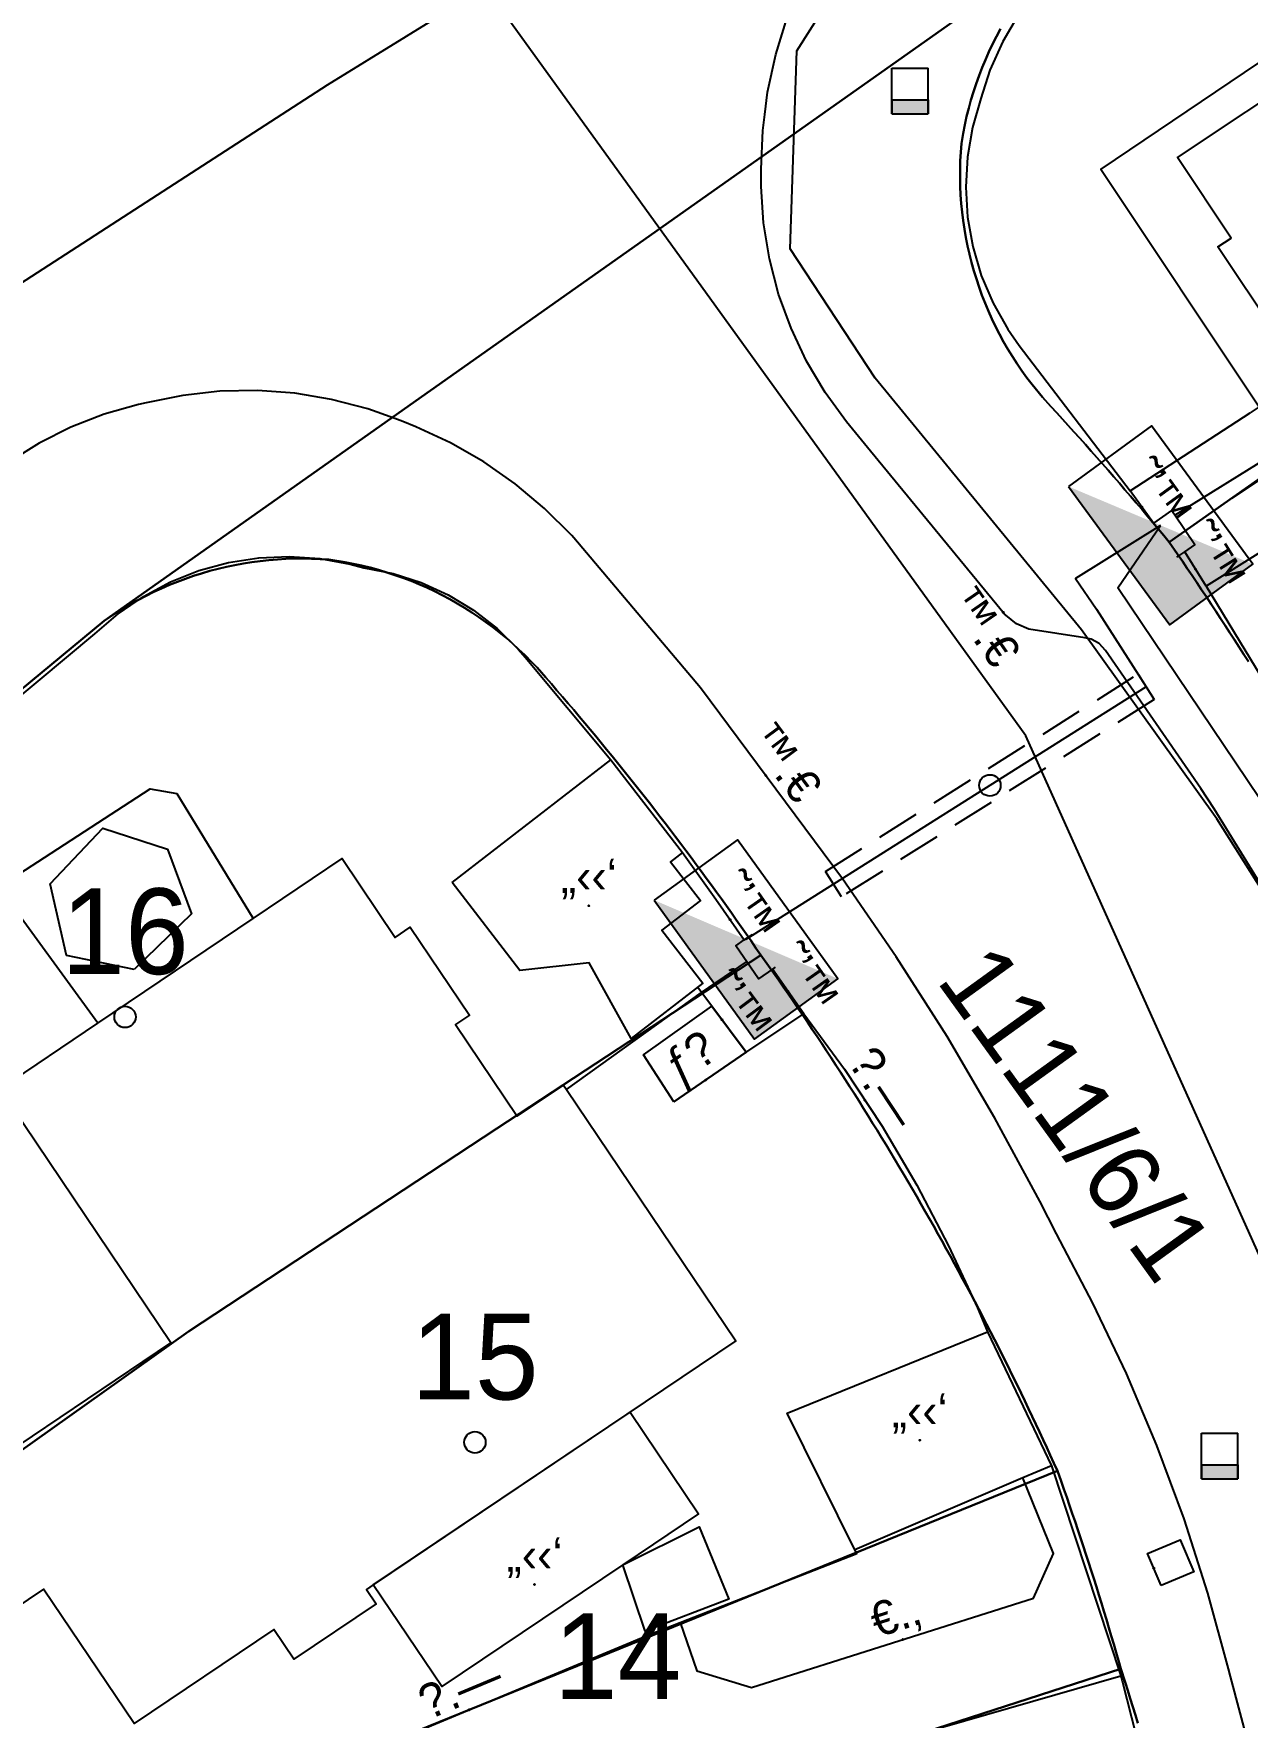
# Model space of a CAD drawing. Header units: metres. Extents: x 218299 to 220222, y 572714 to 574340.
# Drawn here: x 218898.45 to 218926.76, y 573636.9 to 573676.2 of the extents above; entities that cross this region are included whole.
import ezdxf
from ezdxf.enums import TextEntityAlignment as Align

# ---------------------------------------------------------------- set-up
doc = ezdxf.new("R2010")
doc.units = ezdxf.units.M
doc.header["$MEASUREMENT"] = 0
doc.linetypes.add('DASH15', pattern=[1.5, 1, -0.5])
for name, color, linetype in [('1602', 44, 'Continuous'), ('1603', 44, 'Continuous'), ('6091', 102, 'CABLEUNDEXIST03'), ('6151', 102, 'CABLEUNDEXIST03'), ('6261', 7, 'Continuous'), ('6701', 7, 'DASH15'), ('6916', 7, 'Continuous'), ('A_POINTS', 2, 'Continuous'), ('M2200', 253, 'Continuous'), ('M2207', 253, 'Continuous'), ('M2401', 7, 'Continuous'), ('M2404', 7, 'Continuous'), ('M2407', 253, 'Continuous'), ('M2408', 253, 'Continuous'), ('M2412', 253, 'Continuous'), ('M2420', 253, 'Continuous'), ('M2601', 253, 'Continuous'), ('M2602', 253, 'Continuous'), ('M2605', 253, 'Continuous'), ('M2612', 253, 'Continuous'), ('M5235', 253, 'Continuous'), ('M5250', 253, 'Continuous')]:
    doc.layers.add(name, color=color, linetype=linetype)
doc.styles.add('HEBTXT', font='HEBTXT')
doc.styles.add('MAVAT_HEBTXT', font='HEBTXT')
doc.linetypes.add('CABLEUNDEXIST03', pattern='A,3.5,[222,elecad.shx,S=0.01,R=0,X=0,Y=0],1.5', length=5)

# ---------------------------------------------------------------- blocks, each defined once
blk = doc.blocks.new('6261')
blk.add_lwpolyline([(-2, -1.2), (2, -1.2), (2, 1.2), (-2, 1.2)], close=True)
at = {"color": 0}
blk.add_solid([(2, 1.2), (-2, -1.2), (2, -1.2)], dxfattribs=at)
at = {"color": 0, "style": 'HEBTXT'}
blk.add_attdef('PIL_NAME', (2.689, 2.418), '', height=1.7, dxfattribs=at)
at = {"style": 'HEBTXT'}
blk.add_attdef('CAMUT_MONIM', (2.489, 0.218), '', height=1.7, dxfattribs=at)
at = {"color": 0, "style": 'HEBTXT', "flags": 1}
for tag, p in [('TYPE', (2.585, -1.773)), ('MAP_TYPE', (2.689, -3.782))]:
    blk.add_attdef(tag, p, '', height=1.7, dxfattribs=at)
blk = doc.blocks.new('6916')
at = {"layer": 'A_POINTS'}
blk.add_circle((0, 0), 0.25, dxfattribs=at)
at = {"color": 0, "style": 'HEBTXT'}
for tag, p in [('HTCH', (0.006, 3.527)), ('PIPE', (0.049, 1.33))]:
    blk.add_attdef(tag, text='', height=1.7, dxfattribs=at).set_placement(p, align=Align.MIDDLE_CENTER)
blk = doc.blocks.new('1603')
at = {"layer": 'A_POINTS'}
blk.add_circle((0, 0), 0.25, dxfattribs=at)
at = {"color": 0, "style": 'HEBTXT'}
blk.add_attdef('PARCEL_NUM', text='', height=2, dxfattribs=at).set_placement((0, 1), align=Align.CENTER)
at = {"color": 0, "style": 'HEBTXT', "flags": 1}
blk.add_attdef('LOT_NUM', text='', height=2, dxfattribs=at).set_placement((0, -2.5), align=Align.CENTER)
blk = doc.blocks.new('M2404')
blk.add_circle((0, 0), 0.025)
at = {"style": 'MAVAT_HEBTXT'}
blk.add_attdef('NAME', text='', height=0.8, dxfattribs=at).set_placement((0, 1.592), align=Align.MIDDLE)
blk = doc.blocks.new('M2602')
blk.add_circle((0, 0), 0.025)
at = {"style": 'MAVAT_HEBTXT'}
blk.add_attdef('NAME', text='', height=0.8, dxfattribs=at).set_placement((0, 1.592), align=Align.MIDDLE)
blk = doc.blocks.new('M2605')
blk.add_circle((0, 0), 0.025)
at = {"style": 'MAVAT_HEBTXT'}
blk.add_attdef('NAME', text='', height=0.8, dxfattribs=at).set_placement((0, 1.592), align=Align.MIDDLE)
blk = doc.blocks.new('M2612')
blk.add_circle((0, 0), 0.025)
at = {"style": 'MAVAT_HEBTXT'}
blk.add_attdef('NAME', text='', height=0.8, dxfattribs=at).set_placement((0, 1.592), align=Align.MIDDLE)
blk = doc.blocks.new('M2207')
blk.add_circle((0, 0), 0.025)
at = {"style": 'MAVAT_HEBTXT'}
blk.add_attdef('NAME', text='', height=0.8, dxfattribs=at).set_placement((0, 1.592), align=Align.MIDDLE)
blk = doc.blocks.new('M2412')
blk.add_circle((0, 0), 0.025)
at = {"style": 'MAVAT_HEBTXT'}
blk.add_attdef('NAME', text='', height=0.8, dxfattribs=at).set_placement((0, 1.592), align=Align.MIDDLE)
blk = doc.blocks.new('M5250')
blk.add_circle((0, 0), 0.025)
at = {"style": 'MAVAT_HEBTXT'}
blk.add_attdef('NAME', text='', height=0.8, dxfattribs=at).set_placement((0, 1.25), align=Align.MIDDLE)
blk = doc.blocks.new('*U89')
at = {"linetype": 'Continuous'}
for p, q in [((-0.845, 0), (-0.845, -0.663)), ((0.845, 0), (0.845, -0.663))]:
    blk.add_line(p, q, dxfattribs=at)
blk.add_solid([(-0.845, 0), (-0.845, -0.663), (0.845, -0.663)], dxfattribs=at)
at = {"linetype": 'Continuous', "extrusion": (0, 0, -1)}
blk.add_solid([(0.845, 0), (-0.845, 0), (-0.845, -0.663)], dxfattribs=at)
blk = doc.blocks.new('M5235')
for points in [[(-0.845, 1.471), (0.845, 1.471)], [(-0.845, -0.663), (-0.845, 1.471)], [(0.845, -0.663), (0.845, 1.471)], [(-0.845, 0), (0.845, 0)], [(-0.845, -0.663), (0.845, -0.663)]]:
    blk.add_lwpolyline(points)
at = {"linetype": 'Continuous'}
blk.add_blockref('*U89', (0, 0), dxfattribs=at)
at = {"style": 'MAVAT_HEBTXT', "flags": 1}
for tag, p in [('MARK', (0, 2.721)), ('HEIGHT', (0, -1.915)), ('NAME', (0, -4.483))]:
    blk.add_attdef(tag, text='', height=0.8, dxfattribs=at).set_placement(p, align=Align.MIDDLE)
blk = doc.blocks.new('111')
at = {"layer": 'M2200'}
blk.add_polyline3d([(218933.145, 573678.645, 583.526), (218933.357, 573678.327, 583.526), (218937.385, 573672.277, 583.526), (218941.002, 573666.844, 583.526), (218941.215, 573666.524, 583.526), (218940.778, 573666.233, 583.523), (218933.197, 573661.185, 583.459), (218932.009, 573662.97, 583.447), (218931.668, 573662.743, 583.436), (218930.279, 573664.829, 583.436), (218930.669, 573665.088, 583.436), (218927.772, 573669.439, 583.436), (218927.419, 573669.204, 583.436), (218926.077, 573671.22, 583.436), (218926.387, 573671.426, 583.436), (218925.132, 573673.31, 583.436)], close=True, dxfattribs=at)
blk.add_polyline3d([(218897.117, 573642.586, 583.537), (218901.644, 573645.636, 584.392), (218897.653, 573651.558, 583.672), (218899.943, 573653.102, 583.66), (218903.57, 573655.546, 583.639), (218905.643, 573656.942, 583.627), (218906.882, 573655.103, 583.65), (218907.231, 573655.338, 583.65), (218908.612, 573653.289, 583.65), (218908.285, 573653.068, 583.65), (218909.727, 573650.928, 584.415), (218910.806, 573651.655, 583.695), (218910.875, 573651.553, 583.695), (218914.827, 573645.687, 583.695), (218906.369, 573639.987, 584.557), (218906.213, 573639.882, 584.572), (218906.438, 573639.549, 584.55), (218904.516, 573638.254, 584.302), (218904.049, 573638.947, 584.302), (218900.791, 573636.752, 583.807), (218898.675, 573639.893, 583.807), (218896.092, 573638.152, 583.582)], dxfattribs=at)
at = {"layer": 'M2207'}
for points in [[(218908.206, 573656.383, 582.817), (218911.909, 573659.248, 582.795), (218911.909, 573659.248, 582.795), (218913.585, 573657.081, 582.795), (218913.585, 573657.081, 582.795), (218913.303, 573656.863, 582.795), (218914, 573655.962, 582.401), (218913.105, 573655.269, 582.356), (218914.058, 573654.037, 582.412), (218912.385, 573652.744, 582.525), (218911.404, 573654.512, 582.57), (218909.788, 573654.329, 582.705)], [(218900.788, 573654.351, 583.11), (218899.208, 573654.678, 583.155), (218898.832, 573656.352, 583.155), (218900.059, 573657.652, 583.155), (218901.565, 573657.165, 583.155), (218902.127, 573655.649, 583.132)], [(218922.191, 573642.769, 581.85), (218922.191, 573642.769, 581.85), (218921.527, 573642.485, 581.85), (218917.604, 573640.808, 581.85), (218917.604, 573640.808, 581.85), (218916.022, 573643.997, 582.097), (218920.702, 573645.893, 582.052), (218920.702, 573645.893, 582.052)], [(218906.369, 573639.987, 583.83), (218912.359, 573644.023, 583.83), (218913.958, 573641.65, 583.335), (218912.189, 573640.459, 583.335), (218907.968, 573637.614, 583.335), (218906.369, 573639.987, 583.83)], [(218912.189, 573640.459, 582.57), (218913.97, 573641.346, 582.57), (218914.668, 573639.655, 582.435), (218912.715, 573638.91, 582.39)]]:
    blk.add_polyline3d(points, close=True, dxfattribs=at)
at = {"layer": 'M2401'}
for points in [[(218927.162, 573656.197, 579.722), (218925.989, 573658.102, 579.785), (218925.68, 573658.58, 579.802), (218923.45, 573661.803, 579.915), (218923.308, 573661.964, 579.937), (218923.117, 573662.065, 579.943), (218922.973, 573662.091, 579.937), (218921.661, 573662.297, 579.915), (218921.373, 573662.425, 579.915), (218921.126, 573662.621, 579.915), (218921.099, 573662.65, 579.915), (218917.967, 573666.452, 580.072), (218917.413, 573667.134, 580.072), (218916.912, 573667.821, 580.072), (218916.478, 573668.552, 580.072), (218916.115, 573669.32, 580.072), (218915.825, 573670.119, 580.072), (218915.611, 573670.942, 580.072), (218915.476, 573671.781, 580.072), (218915.421, 573672.63, 580.072), (218915.422, 573673.035, 580.072), (218915.455, 573673.936, 580.091), (218915.502, 573674.308, 580.099), (218915.568, 573674.83, 580.111), (218915.76, 573675.711, 580.132), (218916.029, 573676.572, 580.156)], [(218927.014, 573635.425, 579.029), (218926.371, 573637.851, 579.015), (218926.326, 573638.034, 579.02), (218925.843, 573639.793, 579.074), (218925.284, 573641.53, 579.136), (218924.649, 573643.24, 579.206), (218923.941, 573644.921, 579.284), (218923.16, 573646.569, 579.371), (218922.308, 573648.181, 579.465), (218921.92, 573648.946, 579.504), (218920.873, 573650.887, 579.602), (218919.757, 573652.79, 579.695), (218918.572, 573654.65, 579.785), (218917.32, 573656.467, 579.87), (218914.007, 573660.926, 580.095), (218911.049, 573664.428, 580.185), (218910.999, 573664.485, 580.184), (218910.367, 573665.117, 580.17), (218909.682, 573665.691, 580.163), (218908.949, 573666.201, 580.163), (218908.173, 573666.644, 580.171), (218907.36, 573667.016, 580.185), (218907.061, 573667.146, 580.207), (218906.869, 573667.215, 580.22), (218906.241, 573667.44, 580.26), (218905.396, 573667.66, 580.303), (218904.535, 573667.802, 580.335), (218903.665, 573667.865, 580.356), (218902.791, 573667.849, 580.366), (218901.923, 573667.754, 580.366), (218901.067, 573667.581, 580.354), (218900.893, 573667.542, 580.348), (218900.092, 573667.317, 580.328), (218899.315, 573667.015, 580.314), (218898.571, 573666.641, 580.308), (218897.866, 573666.197, 580.309)]]:
    blk.add_polyline3d(points, dxfattribs=at)
at = {"layer": 'M2404'}
for points in [[(218927.162, 573656.197, 579.722), (218925.989, 573658.102, 579.785), (218925.68, 573658.58, 579.802), (218923.45, 573661.803, 579.915), (218923.308, 573661.964, 579.937), (218923.117, 573662.065, 579.943), (218922.973, 573662.091, 579.937), (218921.661, 573662.297, 579.915), (218921.373, 573662.425, 579.915), (218921.126, 573662.621, 579.915), (218921.099, 573662.65, 579.915), (218917.967, 573666.452, 580.072), (218917.413, 573667.134, 580.072), (218916.912, 573667.821, 580.072), (218916.478, 573668.552, 580.072), (218916.115, 573669.32, 580.072), (218915.825, 573670.119, 580.072), (218915.611, 573670.942, 580.072), (218915.476, 573671.781, 580.072), (218915.421, 573672.63, 580.072), (218915.422, 573673.035, 580.072), (218915.455, 573673.936, 580.091), (218915.502, 573674.308, 580.099), (218915.568, 573674.83, 580.111), (218915.76, 573675.711, 580.132), (218916.029, 573676.572, 580.156)], [(218927.014, 573635.425, 579.029), (218926.371, 573637.851, 579.015), (218926.326, 573638.034, 579.02), (218925.843, 573639.793, 579.074), (218925.284, 573641.53, 579.136), (218924.649, 573643.24, 579.206), (218923.941, 573644.921, 579.284), (218923.16, 573646.569, 579.371), (218922.308, 573648.181, 579.465), (218921.92, 573648.946, 579.504), (218920.873, 573650.887, 579.602), (218919.757, 573652.79, 579.695), (218918.572, 573654.65, 579.785), (218917.32, 573656.467, 579.87), (218914.007, 573660.926, 580.095), (218911.049, 573664.428, 580.185), (218910.999, 573664.485, 580.184), (218910.367, 573665.117, 580.17), (218909.682, 573665.691, 580.163), (218908.949, 573666.201, 580.163), (218908.173, 573666.644, 580.171), (218907.36, 573667.016, 580.185), (218907.061, 573667.146, 580.207), (218906.869, 573667.215, 580.22), (218906.241, 573667.44, 580.26), (218905.396, 573667.66, 580.303), (218904.535, 573667.802, 580.335), (218903.665, 573667.865, 580.356), (218902.791, 573667.849, 580.366), (218901.923, 573667.754, 580.366), (218901.067, 573667.581, 580.354), (218900.893, 573667.542, 580.348), (218900.092, 573667.317, 580.328), (218899.315, 573667.015, 580.314), (218898.571, 573666.641, 580.308), (218897.866, 573666.197, 580.309)]]:
    blk.add_polyline3d(points, dxfattribs=at)
at = {"layer": 'M2407'}
for points in [[(218933.357, 573678.327, 580.728), (218938.382, 573681.672, 580.518), (218937.703, 573682.691, 580.518), (218933.375, 573679.809, 580.698), (218923.344, 573673.033, 580.788), (218927.037, 573667.487, 580.818), (218926.826, 573667.346, 580.818)], [(218899.943, 573653.102, 580.94), (218897.626, 573656.274, 581), (218901.163, 573658.572, 580.94), (218901.785, 573658.461, 580.94), (218903.57, 573655.546, 580.82)]]:
    blk.add_polyline3d(points, dxfattribs=at)
at = {"layer": 'M2408'}
blk.add_polyline3d([(218922.191, 573642.769, 579.23), (218923.814, 573637.869, 578.99)], dxfattribs=at)
at = {"layer": 'M2412'}
blk.add_polyline3d([(218913.381, 573651.264, 580.94), (218912.675, 573652.358, 580.94), (218914.27, 573653.494, 579.8), (218915.069, 573652.421, 579.8)], close=True, dxfattribs=at)
at = {"layer": 'M2420', "linetype": 'Continuous', "lineweight": -3}
for points in [[(218808, 573559.81), (218823.2, 573550.5), (218835.41, 573544.81), (218850.7, 573542.81), (218865.3, 573542.5), (218880.41, 573545.38), (218892.2, 573549.81), (218899.91, 573554.81), (218905.3, 573557.31), (218919.09, 573568.19), (218928.2, 573583.69), (218933.59, 573595.81), (218935.8, 573615), (218936.938, 573617.207), (218933.5, 573635.5), (218931.193, 573638.756), (218930.8, 573639.31), (218921.59, 573659.81), (218908.988, 573677.282)], [(218808, 573559.81), (218822, 573586.19), (218835.7, 573609.12), (218850.8, 573624.81), (218863.09, 573640.19), (218894.3, 573667.88), (218905.3, 573675), (218908.988, 573677.282)]]:
    blk.add_lwpolyline(points, dxfattribs=at)
at = {"layer": 'M2601'}
blk.add_polyline3d([(218926.403, 573665.352, 582.138), (218929.236, 573667.239, 582.138)], dxfattribs=at)
at = {"layer": 'M2602'}
for points in [[(218925.067, 573664.957, 581.108), (218927.43, 573666.419, 581.108)], [(218925.116, 573663.974, 581.483), (218925.116, 573663.974, 581.483), (218925.3, 573664.1, 581.483), (218925.54, 573664.264, 581.483), (218925.067, 573664.957, 581.483), (218924.994, 573665.064, 581.483), (218924.782, 573664.92, 581.483), (218924.57, 573664.775, 581.483), (218924.57, 573664.775, 581.483)], [(218913.585, 573657.081, 581.12), (218914.362, 573655.992, 581.12)], [(218915.744, 573654.404, 581.24), (218915.682, 573654.361, 581.24), (218915.353, 573654.136, 581.24), (218914.826, 573654.906, 581.24), (218915.025, 573655.042, 581.24), (218915.218, 573655.174, 581.24)], [(218914.03, 573653.817, 581.09), (218915.08, 573654.535, 581.09)], [(218910.875, 573651.553, 582.53), (218914.03, 573653.817, 582.5), (218914.03, 573653.817, 582.5)], [(218913.526, 573639.109, 579.8), (218913.916, 573637.984, 579.8), (218915.195, 573637.593, 579.8), (218921.77, 573639.682, 579.29), (218922.236, 573640.719, 579.29), (218921.527, 573642.485, 579.29)], [(218919.134, 573636.517, 581.63), (218923.814, 573637.869, 581.42), (218923.814, 573637.869, 581.42), (218923.844, 573637.751, 581.42)]]:
    blk.add_polyline3d(points, dxfattribs=at)
at = {"layer": 'M2605'}
for points in [[(218935.283, 573685.902, 580.733), (218927.43, 573681.119, 580.823), (218923.531, 573678.697, 580.846), (218922.925, 573678.275, 580.848), (218922.369, 573677.79, 580.848), (218921.869, 573677.247, 580.844), (218921.43, 573676.654, 580.837), (218921.058, 573676.017, 580.828), (218920.756, 573675.343, 580.815), (218920.541, 573674.683, 580.801), (218920.346, 573674.009, 580.81), (218920.229, 573673.318, 580.817), (218920.191, 573672.617, 580.821), (218920.234, 573671.917, 580.823), (218920.355, 573671.226, 580.823), (218920.555, 573670.554, 580.82), (218920.829, 573669.908, 580.815), (218921.175, 573669.298, 580.807), (218921.44, 573668.919, 580.801), (218924.027, 573665.523, 580.801), (218924.027, 573665.523, 580.801), (218926.826, 573667.346, 580.823), (218926.826, 573667.346, 580.823), (218926.826, 573667.346, 580.823)], [(218928.401, 573664.928, 580.801), (218928.401, 573664.928, 580.801), (218928.401, 573664.928, 580.801), (218925.801, 573663.3, 580.801), (218925.801, 573663.3, 580.801), (218928.377, 573659.06, 580.711), (218928.461, 573659.109, 580.711)], [(218891.909, 573648.721, 581.143), (218888.59, 573652.838, 581.143), (218888.59, 573652.838, 581.143), (218894.482, 573657.688, 581.053), (218899.876, 573662.188, 580.918), (218900.416, 573662.656, 580.904), (218901.005, 573663.062, 580.889), (218901.636, 573663.399, 580.874), (218902.3, 573663.664, 580.859), (218902.99, 573663.853, 580.844), (218903.696, 573663.963, 580.829), (218904.41, 573663.995, 580.815), (218905.124, 573663.946, 580.801), (218905.827, 573663.818, 580.789), (218906.151, 573663.731, 580.783), (218906.829, 573663.596, 580.8), (218907.488, 573663.383, 580.814), (218908.117, 573663.096, 580.824), (218908.709, 573662.738, 580.83), (218909.256, 573662.314, 580.832), (218909.751, 573661.83, 580.83), (218909.913, 573661.645, 580.828), (218911.909, 573659.248, 580.783)], [(218913.381, 573651.264, 580.918), (218913.381, 573651.264, 580.918), (218915.069, 573652.421, 580.906), (218915.069, 573652.421, 580.906), (218916.415, 573653.315, 580.896), (218916.415, 573653.315, 580.896), (218917.36, 573652.028, 580.875), (218918.239, 573650.695, 580.86), (218919.051, 573649.32, 580.85), (218919.793, 573647.906, 580.846), (218920.464, 573646.457, 580.848), (218920.702, 573645.893, 580.851)], [(218896.092, 573638.152, 580.986), (218896.846, 573636.899, 580.986), (218897.53, 573635.607, 580.986), (218898.142, 573634.279, 580.986), (218898.677, 573632.929, 580.986), (218898.677, 573632.929, 580.986), (218912.811, 573638.83, 580.963), (218913.526, 573639.109, 580.94), (218917.647, 573640.719, 580.806), (218917.604, 573640.808, 580.806)]]:
    blk.add_polyline3d(points, dxfattribs=at)
at = {"layer": 'M2612'}
for points in [[(218924.57, 573664.775, 581.508), (218924.027, 573665.523, 581.508)], [(218925.801, 573663.3, 581.508), (218925.3, 573664.1, 581.508)], [(218914.362, 573655.992, 581.12), (218915.025, 573655.042, 581.12)], [(218916.415, 573653.315, 581.3), (218915.682, 573654.361, 581.3)], [(218915.069, 573652.421, 581.75), (218914.27, 573653.494, 581.75), (218913.936, 573653.943, 581.75)], [(218923.844, 573637.751, 581.42), (218924.603, 573634.754, 581.42)]]:
    blk.add_polyline3d(points, dxfattribs=at)
at = {"layer": 'M5250'}
blk.add_polyline3d([(218924.75, 573639.972, 579.068), (218924.434, 573640.721, 579.068), (218925.196, 573641.043, 579.083), (218925.512, 573640.294, 579.083), (218924.75, 573639.972, 579.068)], dxfattribs=at)
at = {"layer": 'M2207'}
ref = blk.add_blockref('M2207', (218911.4, 573655.842), dxfattribs=dict(at, xscale=0.5, yscale=0.5, zscale=0.5))
ref.add_attrib('NAME', '„‹‹‘', dxfattribs={"layer": '0', "height": 0.8, "style": 'MAVAT_HEBTXT'}).set_placement((218911.4, 573656.467), align=Align.MIDDLE)
ref = blk.add_blockref('M2207', (218919.118, 573643.365), dxfattribs=dict(at, xscale=0.5, yscale=0.5, zscale=0.5))
ref.add_attrib('NAME', '„‹‹‘', dxfattribs={"layer": '0', "height": 0.8, "style": 'MAVAT_HEBTXT'}).set_placement((218919.118, 573643.99), align=Align.MIDDLE)
ref = blk.add_blockref('M2207', (218910.131, 573639.999), dxfattribs=dict(at, xscale=0.5, yscale=0.5, zscale=0.5))
ref.add_attrib('NAME', '„‹‹‘', dxfattribs={"layer": '0', "height": 0.8, "style": 'MAVAT_HEBTXT'}).set_placement((218910.131, 573640.624), align=Align.MIDDLE)
at = {"layer": 'M2404'}
ref = blk.add_blockref('M2404', (218921.067, 573662.689), dxfattribs=dict(at, xscale=0.5, yscale=0.5, zscale=0.5))
ref.add_attrib('NAME', '™.€', dxfattribs={"layer": '0', "height": 0.8, "rotation": 304.6753, "style": 'MAVAT_HEBTXT'}).set_placement((218920.615, 573662.376), align=Align.MIDDLE)
ref = blk.add_blockref('M2404', (218915.527, 573658.88), dxfattribs=dict(at, xscale=0.5, yscale=0.5, zscale=0.5))
ref.add_attrib('NAME', '™.€', dxfattribs={"layer": '0', "height": 0.8, "rotation": 306.6138, "style": 'MAVAT_HEBTXT'}).set_placement((218915.969, 573659.208), align=Align.MIDDLE)
at = {"layer": 'M2412'}
ref = blk.add_blockref('M2412', (218914.121, 573651.771), dxfattribs=dict(at, xscale=0.5, yscale=0.5, zscale=0.5))
ref.add_attrib('NAME', 'ƒ\x8e', dxfattribs={"layer": '0', "height": 0.8, "rotation": 34.4273, "style": 'MAVAT_HEBTXT'}).set_placement((218913.81, 573652.225), align=Align.MIDDLE)
at = {"layer": 'M2602'}
ref = blk.add_blockref('M2602', (218918.726, 573638.715), dxfattribs=dict(at, xscale=0.5, yscale=0.5, zscale=0.5))
ref.add_attrib('NAME', '€.‚', dxfattribs={"layer": '0', "height": 0.8, "rotation": 17.621, "style": 'MAVAT_HEBTXT'}).set_placement((218918.559, 573639.239), align=Align.MIDDLE)
at = {"layer": 'M2605'}
ref = blk.add_blockref('M2605', (218917.839, 573651.301), dxfattribs=dict(at, xscale=0.5, yscale=0.5, zscale=0.5))
ref.add_attrib('NAME', '\x9a.—', dxfattribs={"layer": '0', "height": 0.8, "rotation": 303.4245, "style": 'MAVAT_HEBTXT'}).set_placement((218918.298, 573651.604), align=Align.MIDDLE)
ref = blk.add_blockref('M2605', (218908.603, 573637.073), dxfattribs=dict(at, xscale=0.5, yscale=0.5, zscale=0.5))
ref.add_attrib('NAME', '\x9a.—', dxfattribs={"layer": '0', "height": 0.8, "rotation": 22.6613, "style": 'MAVAT_HEBTXT'}).set_placement((218908.391, 573637.58), align=Align.MIDDLE)
at = {"layer": 'M2612'}
ref = blk.add_blockref('M2612', (218924.298, 573665.149), dxfattribs=dict(at, xscale=0.5, yscale=0.5, zscale=0.5))
ref.add_attrib('NAME', '˜’™', dxfattribs={"layer": '0', "height": 0.8, "rotation": 305.9789, "style": 'MAVAT_HEBTXT'}).set_placement((218924.744, 573665.472), align=Align.MIDDLE)
ref = blk.add_blockref('M2612', (218925.551, 573663.7), dxfattribs=dict(at, xscale=0.5, yscale=0.5, zscale=0.5))
ref.add_attrib('NAME', '˜’™', dxfattribs={"layer": '0', "height": 0.8, "rotation": 302.0618, "style": 'MAVAT_HEBTXT'}).set_placement((218926.017, 573663.992), align=Align.MIDDLE)
ref = blk.add_blockref('M2612', (218914.693, 573655.517), dxfattribs=dict(at, xscale=0.5, yscale=0.5, zscale=0.5))
ref.add_attrib('NAME', '˜’™', dxfattribs={"layer": '0', "height": 0.8, "rotation": 304.9112, "style": 'MAVAT_HEBTXT'}).set_placement((218915.144, 573655.832), align=Align.MIDDLE)
ref = blk.add_blockref('M2612', (218916.048, 573653.838), dxfattribs=dict(at, xscale=0.5, yscale=0.5, zscale=0.5))
ref.add_attrib('NAME', '˜’™', dxfattribs={"layer": '0', "height": 0.8, "rotation": 305.0065, "style": 'MAVAT_HEBTXT'}).set_placement((218916.499, 573654.153), align=Align.MIDDLE)
ref = blk.add_blockref('M2612', (218914.502, 573653.182), dxfattribs=dict(at, xscale=0.5, yscale=0.5, zscale=0.5))
ref.add_attrib('NAME', '˜’™', dxfattribs={"layer": '0', "height": 0.8, "rotation": 306.6581, "style": 'MAVAT_HEBTXT'}).set_placement((218914.944, 573653.51), align=Align.MIDDLE)
at = {"layer": 'M5235', "xscale": 0.5, "yscale": 0.5, "zscale": 0.5}
for p in [(218918.89, 573674.654, 580.165), (218926.117, 573642.793, 579.255)]:
    blk.add_blockref('M5235', p, dxfattribs=at)
at = {"layer": 'M5250', "xscale": 0.5, "yscale": 0.5, "zscale": 0.5}
blk.add_blockref('M5250', (218924.58, 573640.375, 579.068), dxfattribs=at)

msp = doc.modelspace()

# ---------------------------------------------------------------- linework, layer by layer
at = {"layer": '1602'}
for points in [[(218982.8, 573707.78), (218955.52, 573696.418), (218938, 573687.57), (218923.066, 573678.725), (218900.09, 573662.49), (218885.79, 573650.65), (218882.05, 573647.67), (218870.78, 573637.05), (218868.49, 573634.71), (218857.01, 573622.33), (218846.42, 573609.43), (218841.01, 573603.09), (218833.52, 573592.28), (218829.2, 573585.31), (218826.78, 573581.43)], [(218924.2076, 573636.7607), (218924.1494, 573636.952), (218924.0906, 573637.1432), (218924.0313, 573637.3341), (218923.9714, 573637.525), (218923.9109, 573637.7156), (218923.81, 573638.03), (218923.7553, 573638.2224), (218923.7001, 573638.4146), (218923.6444, 573638.6067), (218923.5881, 573638.7986), (218923.5312, 573638.9904), (218923.4738, 573639.1819), (218923.4159, 573639.3734), (218923.3574, 573639.5646), (218923.2984, 573639.7557), (218923.2388, 573639.9466), (218923.1787, 573640.1374), (218923.118, 573640.3279), (218923.0568, 573640.5184), (218922.995, 573640.7086), (218922.9327, 573640.8986), (218922.8699, 573641.0885), (218922.8065, 573641.2782), (218922.7426, 573641.4677), (218922.6781, 573641.657), (218922.6131, 573641.8462), (218922.5475, 573642.0351), (218922.4814, 573642.2239), (218922.4148, 573642.4124), (218922.33, 573642.65), (218922.2478, 573642.8323), (218922.165, 573643.0144), (218922.0817, 573643.1962), (218921.998, 573643.3778), (218921.9136, 573643.5592), (218921.8288, 573643.7403), (218921.7435, 573643.9212), (218921.6576, 573644.1018), (218921.5712, 573644.2822), (218921.4843, 573644.4623), (218921.3969, 573644.6422), (218921.309, 573644.8219), (218921.2206, 573645.0013), (218921.1316, 573645.1804), (218921.0422, 573645.3593), (218920.9522, 573645.5379), (218920.8618, 573645.7163), (218920.7708, 573645.8944), (218920.6793, 573646.0722), (218920.5873, 573646.2498), (218920.4948, 573646.4271), (218920.4017, 573646.6042), (218920.3082, 573646.781), (218920.2142, 573646.9575), (218920.1197, 573647.1337), (218920.0246, 573647.3097), (218919.9291, 573647.4854), (218919.8331, 573647.6608), (218919.7365, 573647.836), (218919.6395, 573648.0109), (218919.542, 573648.1855), (218919.4439, 573648.3598), (218919.3454, 573648.5339), (218919.2464, 573648.7076), (218919.1468, 573648.8811), (218919.0468, 573649.0543), (218918.9463, 573649.2272), (218918.8453, 573649.3998), (218918.7438, 573649.5721), (218918.6418, 573649.7442), (218918.5393, 573649.9159), (218918.4363, 573650.0874), (218918.3329, 573650.2585), (218918.2289, 573650.4294), (218918.1245, 573650.6), (218918.0195, 573650.7702), (218917.9141, 573650.9402), (218917.8082, 573651.1099), (218917.7019, 573651.2792), (218917.595, 573651.4483), (218917.4876, 573651.617), (218917.3798, 573651.7855), (218917.2715, 573651.9536), (218917.1627, 573652.1214), (218917.0534, 573652.2889), (218916.9437, 573652.4561), (218916.8335, 573652.623), (218916.7228, 573652.7896), (218916.6116, 573652.9558), (218916.4999, 573653.1218), (218916.3878, 573653.2874), (218916.2752, 573653.4527), (218916.1621, 573653.6176), (218916.0486, 573653.7823), (218915.9346, 573653.9466), (218915.8201, 573654.1106), (218915.7051, 573654.2743), (218915.5897, 573654.4376), (218915.41, 573654.69), (218915.2968, 573654.8549), (218915.1831, 573655.0194), (218915.0689, 573655.1836), (218914.9543, 573655.3475), (218914.8392, 573655.5111), (218914.7236, 573655.6743), (218914.6076, 573655.8372), (218914.4911, 573655.9997), (218914.3741, 573656.162), (218914.2567, 573656.3239), (218914.1388, 573656.4854), (218914.0204, 573656.6467), (218913.9016, 573656.8075), (218913.7823, 573656.9681), (218913.6626, 573657.1283), (218913.5424, 573657.2881), (218913.4218, 573657.4477), (218913.3007, 573657.6068), (218913.1791, 573657.7657), (218913.0571, 573657.9241), (218912.9347, 573658.0823), (218912.8117, 573658.24), (218912.6884, 573658.3975), (218912.5646, 573658.5545), (218912.4403, 573658.7112), (218912.3156, 573658.8676), (218912.1905, 573659.0236), (218912.0649, 573659.1793), (218911.9388, 573659.3345), (218911.8123, 573659.4895), (218911.6854, 573659.644), (218911.5581, 573659.7982), (218911.4302, 573659.9521), (218911.302, 573660.1055), (218911.1733, 573660.2586), (218911.0442, 573660.4114), (218910.9146, 573660.5637), (218910.7846, 573660.7157), (218910.6542, 573660.8673), (218910.5234, 573661.0186), (218910.3921, 573661.1695), (218910.19, 573661.4), (218910.0528, 573661.5455), (218909.9121, 573661.6876), (218909.7678, 573661.8261), (218909.6201, 573661.961), (218909.4691, 573662.0921), (218909.3149, 573662.2194), (218909.1575, 573662.3429), (218908.9971, 573662.4623), (218908.8338, 573662.5777), (218908.6676, 573662.689), (218908.4987, 573662.7961), (218908.3272, 573662.8989), (218908.1531, 573662.9974), (218907.9767, 573663.0916), (218907.7979, 573663.1813), (218907.617, 573663.2665), (218907.4339, 573663.3471), (218907.249, 573663.4231), (218907.0622, 573663.4945), (218906.8736, 573663.5613), (218906.6835, 573663.6232), (218906.4918, 573663.6804), (218906.2988, 573663.7328), (218906.1046, 573663.7804), (218905.9092, 573663.8231), (218905.7128, 573663.8608), (218905.33, 573663.92), (218905.1305, 573663.9335), (218904.9306, 573663.942), (218904.7307, 573663.9455), (218904.5307, 573663.9439), (218904.3308, 573663.9374), (218904.1311, 573663.9259), (218903.9318, 573663.9094), (218903.733, 573663.888), (218903.5347, 573663.8615), (218903.3372, 573663.8302), (218903.1406, 573663.7939), (218902.9449, 573663.7526), (218902.7502, 573663.7065), (218902.5568, 573663.6556), (218902.3648, 573663.5998), (218902.1742, 573663.5393), (218901.9851, 573663.474), (218901.7978, 573663.404), (218901.6122, 573663.3294), (218901.4286, 573663.2501), (218901.2471, 573663.1663), (218901.0676, 573663.0779), (218900.8905, 573662.9851), (218900.7157, 573662.8879), (218900.5434, 573662.7863), (218900.3737, 573662.6805), (218900.09, 573662.49), (218923.066, 573678.725)], [(218929.57, 573667.59), (218924.94, 573664.33), (218924.8122, 573664.4838), (218924.684, 573664.6373), (218924.5554, 573664.7905), (218924.4265, 573664.9434), (218924.2972, 573665.096), (218924.1675, 573665.2483), (218924.0374, 573665.4002), (218923.907, 573665.5519), (218923.7763, 573665.7032), (218923.6451, 573665.8542), (218923.5136, 573666.0049), (218923.3818, 573666.1553), (218923.2496, 573666.3053), (218923.117, 573666.4551), (218922.984, 573666.6045), (218922.8507, 573666.7536), (218922.7171, 573666.9023), (218922.583, 573667.0508), (218922.4487, 573667.1989), (218922.3139, 573667.3467), (218922.1788, 573667.4942), (218921.98, 573667.71), (218921.7384, 573668.0063), (218921.6178, 573668.1658), (218921.5012, 573668.3282), (218921.3886, 573668.4936), (218921.2803, 573668.6616), (218921.1761, 573668.8324), (218921.0763, 573669.0057), (218920.9808, 573669.1814), (218920.8898, 573669.3595), (218920.8032, 573669.5398), (218920.7212, 573669.7222), (218920.6437, 573669.9066), (218920.5709, 573670.0928), (218920.5028, 573670.2809), (218920.4394, 573670.4705), (218920.3807, 573670.6618), (218920.3269, 573670.8544), (218920.2779, 573671.0483), (218920.2337, 573671.2433), (218920.1944, 573671.4394), (218920.1601, 573671.6364), (218920.1307, 573671.8343), (218920.1062, 573672.0327), (218920.0867, 573672.2318), (218920.0722, 573672.4313), (218920.0627, 573672.631), (218920.0581, 573672.831), (218920.0586, 573673.031), (218920.0641, 573673.2309), (218920.0745, 573673.4306), (218920.09, 573673.63), (218920.1302, 573673.8698), (218920.1687, 573674.066), (218920.2122, 573674.2612), (218920.2604, 573674.4553), (218920.3136, 573674.6481), (218920.3715, 573674.8396), (218920.4342, 573675.0295), (218920.5016, 573675.2178), (218920.5737, 573675.4043), (218920.6504, 573675.589), (218920.7318, 573675.7717), (218920.8177, 573675.9523), (218920.908, 573676.1307), (218921.0028, 573676.3068)], [(218921.0028, 573676.3068), (218920.908, 573676.1307), (218920.8177, 573675.9523), (218920.7318, 573675.7717), (218920.6504, 573675.589), (218920.5737, 573675.4043), (218920.5016, 573675.2178), (218920.4342, 573675.0295), (218920.3715, 573674.8396), (218920.3136, 573674.6481), (218920.2604, 573674.4553), (218920.2122, 573674.2612), (218920.1687, 573674.066), (218920.1302, 573673.8698), (218920.09, 573673.63), (218920.0745, 573673.4306), (218920.0641, 573673.2309), (218920.0586, 573673.031), (218920.0581, 573672.831), (218920.0627, 573672.631), (218920.0722, 573672.4313), (218920.0867, 573672.2318), (218920.1062, 573672.0327), (218920.1307, 573671.8343), (218920.1601, 573671.6364), (218920.1944, 573671.4394), (218920.2337, 573671.2433), (218920.2779, 573671.0483), (218920.3269, 573670.8544), (218920.3807, 573670.6618), (218920.4394, 573670.4705), (218920.5028, 573670.2809), (218920.5709, 573670.0928), (218920.6437, 573669.9066), (218920.7212, 573669.7222), (218920.8032, 573669.5398), (218920.8898, 573669.3595), (218920.9808, 573669.1814), (218921.0763, 573669.0057), (218921.1761, 573668.8324), (218921.2803, 573668.6616), (218921.3886, 573668.4936), (218921.5012, 573668.3282), (218921.6178, 573668.1658), (218921.7384, 573668.0063), (218921.98, 573667.71), (218922.1788, 573667.4942), (218922.3139, 573667.3467), (218922.4487, 573667.1989), (218922.583, 573667.0508), (218922.7171, 573666.9023), (218922.8507, 573666.7536), (218922.984, 573666.6045), (218923.117, 573666.4551), (218923.2496, 573666.3053), (218923.3818, 573666.1553), (218923.5136, 573666.0049), (218923.6451, 573665.8542), (218923.7763, 573665.7032), (218923.907, 573665.5519), (218924.0374, 573665.4002), (218924.1675, 573665.2483), (218924.2972, 573665.096), (218924.4265, 573664.9434), (218924.5554, 573664.7905), (218924.684, 573664.6373), (218924.8122, 573664.4838), (218924.94, 573664.33), (218925.1356, 573664.0457), (218925.2484, 573663.8806), (218925.3609, 573663.7152), (218925.4729, 573663.5495), (218925.5846, 573663.3836), (218925.6958, 573663.2174), (218925.8066, 573663.0509), (218925.9171, 573662.8842), (218926.0271, 573662.7172), (218926.1367, 573662.5499), (218926.246, 573662.3823), (218926.3548, 573662.2145), (218926.4632, 573662.0465), (218926.5712, 573661.8781), (218926.6788, 573661.7096), (218926.786, 573661.5407)], [(218926.786, 573661.5407), (218926.6788, 573661.7096), (218926.5712, 573661.8781), (218926.4632, 573662.0465), (218926.3548, 573662.2145), (218926.246, 573662.3823), (218926.1367, 573662.5499), (218926.0271, 573662.7172), (218925.9171, 573662.8842), (218925.8066, 573663.0509), (218925.6958, 573663.2174), (218925.5846, 573663.3836), (218925.4729, 573663.5495), (218925.3609, 573663.7152), (218925.2484, 573663.8806), (218925.1356, 573664.0457), (218924.94, 573664.33), (218929.57, 573667.59)], [(218885.79, 573650.65), (218900.09, 573662.49), (218900.3737, 573662.6805), (218900.5434, 573662.7863), (218900.7157, 573662.8879), (218900.8905, 573662.9851), (218901.0676, 573663.0779), (218901.2471, 573663.1663), (218901.4286, 573663.2501), (218901.6122, 573663.3294), (218901.7978, 573663.404), (218901.9851, 573663.474), (218902.1742, 573663.5393), (218902.3648, 573663.5998), (218902.5568, 573663.6556), (218902.7502, 573663.7065), (218902.9449, 573663.7526), (218903.1406, 573663.7939), (218903.3372, 573663.8302), (218903.5347, 573663.8615), (218903.733, 573663.888), (218903.9318, 573663.9094), (218904.1311, 573663.9259), (218904.3308, 573663.9374), (218904.5307, 573663.9439), (218904.7307, 573663.9455), (218904.9306, 573663.942), (218905.1305, 573663.9335), (218905.33, 573663.92), (218905.7128, 573663.8608), (218905.9092, 573663.8231), (218906.1046, 573663.7804), (218906.2988, 573663.7328), (218906.4918, 573663.6804), (218906.6835, 573663.6232), (218906.8736, 573663.5613), (218907.0622, 573663.4945), (218907.249, 573663.4231), (218907.4339, 573663.3471), (218907.617, 573663.2665), (218907.7979, 573663.1813), (218907.9767, 573663.0916), (218908.1531, 573662.9974), (218908.3272, 573662.8989), (218908.4987, 573662.7961), (218908.6676, 573662.689), (218908.8338, 573662.5777), (218908.9971, 573662.4623), (218909.1575, 573662.3429), (218909.3149, 573662.2194), (218909.4691, 573662.0921), (218909.6201, 573661.961), (218909.7678, 573661.8261), (218909.9121, 573661.6876), (218910.0528, 573661.5455), (218910.19, 573661.4), (218910.3921, 573661.1695), (218910.5234, 573661.0186), (218910.6542, 573660.8673), (218910.7846, 573660.7157), (218910.9146, 573660.5637), (218911.0442, 573660.4114), (218911.1733, 573660.2586), (218911.302, 573660.1055), (218911.4302, 573659.9521), (218911.5581, 573659.7982), (218911.6854, 573659.644), (218911.8123, 573659.4895), (218911.9388, 573659.3345), (218912.0649, 573659.1793), (218912.1905, 573659.0236), (218912.3156, 573658.8676), (218912.4403, 573658.7112), (218912.5646, 573658.5545), (218912.6884, 573658.3975), (218912.8117, 573658.24), (218912.9347, 573658.0823), (218913.0571, 573657.9241), (218913.1791, 573657.7657), (218913.3007, 573657.6068), (218913.4218, 573657.4477), (218913.5424, 573657.2881), (218913.6626, 573657.1283), (218913.7823, 573656.9681), (218913.9016, 573656.8075), (218914.0204, 573656.6467), (218914.1388, 573656.4854), (218914.2567, 573656.3239), (218914.3741, 573656.162), (218914.4911, 573655.9997), (218914.6076, 573655.8372), (218914.7236, 573655.6743), (218914.8392, 573655.5111), (218914.9543, 573655.3475), (218915.0689, 573655.1836), (218915.1831, 573655.0194), (218915.2968, 573654.8549), (218915.41, 573654.69), (218909.25, 573650.64), (218902.06, 573645.9), (218894.53, 573640.55)], [(218894.53, 573640.55), (218902.06, 573645.9), (218909.25, 573650.64), (218915.41, 573654.69), (218915.5897, 573654.4376), (218915.7051, 573654.2743), (218915.8201, 573654.1106), (218915.9346, 573653.9466), (218916.0486, 573653.7823), (218916.1621, 573653.6176), (218916.2752, 573653.4527), (218916.3878, 573653.2874), (218916.4999, 573653.1218), (218916.6116, 573652.9558), (218916.7228, 573652.7896), (218916.8335, 573652.623), (218916.9437, 573652.4561), (218917.0534, 573652.2889), (218917.1627, 573652.1214), (218917.2715, 573651.9536), (218917.3798, 573651.7855), (218917.4876, 573651.617), (218917.595, 573651.4483), (218917.7019, 573651.2792), (218917.8082, 573651.1099), (218917.9141, 573650.9402), (218918.0195, 573650.7702), (218918.1245, 573650.6), (218918.2289, 573650.4294), (218918.3329, 573650.2585), (218918.4363, 573650.0874), (218918.5393, 573649.9159), (218918.6418, 573649.7442), (218918.7438, 573649.5721), (218918.8453, 573649.3998), (218918.9463, 573649.2272), (218919.0468, 573649.0543), (218919.1468, 573648.8811), (218919.2464, 573648.7076), (218919.3454, 573648.5339), (218919.4439, 573648.3598), (218919.542, 573648.1855), (218919.6395, 573648.0109), (218919.7365, 573647.836), (218919.8331, 573647.6608), (218919.9291, 573647.4854), (218920.0246, 573647.3097), (218920.1197, 573647.1337), (218920.2142, 573646.9575), (218920.3082, 573646.781), (218920.4017, 573646.6042), (218920.4948, 573646.4271), (218920.5873, 573646.2498), (218920.6793, 573646.0722), (218920.7708, 573645.8944), (218920.8618, 573645.7163), (218920.9522, 573645.5379), (218921.0422, 573645.3593), (218921.1316, 573645.1804), (218921.2206, 573645.0013), (218921.309, 573644.8219), (218921.3969, 573644.6422), (218921.4843, 573644.4623), (218921.5712, 573644.2822), (218921.6576, 573644.1018), (218921.7435, 573643.9212), (218921.8288, 573643.7403), (218921.9136, 573643.5592), (218921.998, 573643.3778), (218922.0817, 573643.1962), (218922.165, 573643.0144), (218922.2478, 573642.8323), (218922.33, 573642.65), (218898.69, 573633.04)], [(218898.69, 573633.04), (218922.33, 573642.65), (218922.4148, 573642.4124), (218922.4814, 573642.2239), (218922.5475, 573642.0351), (218922.6131, 573641.8462), (218922.6781, 573641.657), (218922.7426, 573641.4677), (218922.8065, 573641.2782), (218922.8699, 573641.0885), (218922.9327, 573640.8986), (218922.995, 573640.7086), (218923.0568, 573640.5184), (218923.118, 573640.3279), (218923.1787, 573640.1374), (218923.2388, 573639.9466), (218923.2984, 573639.7557), (218923.3574, 573639.5646), (218923.4159, 573639.3734), (218923.4738, 573639.1819), (218923.5312, 573638.9904), (218923.5881, 573638.7986), (218923.6444, 573638.6067), (218923.7001, 573638.4146), (218923.7553, 573638.2224), (218923.81, 573638.03), (218899.57, 573630.18)], [(218899.57, 573630.18), (218923.81, 573638.03), (218923.9109, 573637.7156), (218923.9714, 573637.525), (218924.0313, 573637.3341), (218924.0906, 573637.1432), (218924.1494, 573636.952), (218924.2076, 573636.7607)]]:
    msp.add_lwpolyline(points, dxfattribs=at)
at = {"layer": '6091'}
msp.add_lwpolyline([(218929.2054, 573582.1869), (218931.1313, 573586.574), (218933.6735, 573595.5789), (218934.9061, 573598.6575), (218936.4543, 573605.2414), (218937.0706, 573609.7823), (218937.3787, 573619.403), (218936.9175, 573623.9668), (218936.0679, 573629.5468), (218934.9894, 573637.7821), (218932.8324, 573644.3242), (218929.751, 573652.0207), (218926.0533, 573657.8701), (218922.8936, 573662.2814), (218918.0794, 573668.1543), (218916.099, 573671.1763), (218916.2531, 573675.7942), (218918.1019, 573678.7189), (218925.6949, 573683.1739), (218919.4279, 573694.7744), (218919.3393, 573694.84), (218919.2516, 573694.8423), (218919.2578, 573694.9044)], dxfattribs=at)
at = {"layer": '6151'}
for points in [[(218924.7387, 573664.7201), (218922.7513, 573663.4785), (218923.2461, 573662.7644), (218924.4007, 573660.9517), (218915.0644, 573655.0546)], [(218933.857, 573647.6111), (218932.208, 573647.6035), (218930.9435, 573651.0092), (218928.1394, 573656.722), (218923.741, 573663.2588), (218924.7387, 573664.7201)]]:
    msp.add_lwpolyline(points, dxfattribs=at)
at = {"layer": '6701'}
msp.add_lwpolyline([(218924.214, 573661.248), (218924.588, 573660.656), (218917.296, 573656.05), (218916.922, 573656.642)], close=True, dxfattribs=at)

# ---------------------------------------------------------------- block references
msp.add_blockref('111', (0, 0))
at = {"layer": '1603'}
for p, values in [((218900.5776, 573653.2463), {'PARCEL_NUM': '16'}), ((218908.7396, 573643.3171), {'PARCEL_NUM': '15'}), ((218912.0681, 573636.3275), {'PARCEL_NUM': '14'})]:
    msp.add_blockref('1603', p, dxfattribs=at).add_auto_attribs(values)
at = {"layer": '6261'}
ref = msp.add_blockref('6261', (218894.4057, 573677.9669), dxfattribs=dict(at, rotation=38.09999999998825))
ref.add_attrib('PIL_NAME', '1112/8', (218895.1856, 573682.4188), dxfattribs={"layer": '0', "color": 0, "height": 1.7, "rotation": 38.1, "style": 'HEBTXT'})
ref = msp.add_blockref('6261', (218924.7387, 573664.7201), dxfattribs=dict(at, rotation=306.1799999999055))
ref.add_attrib('PIL_NAME', '1111/6', (218929.162, 573663.7915), dxfattribs={"layer": '0', "color": 0, "height": 1.7, "rotation": 306.18, "style": 'HEBTXT'})
ref = msp.add_blockref('6261', (218915.0644, 573655.0546), dxfattribs=dict(at, rotation=305.8599999999057))
ref.add_attrib('PIL_NAME', '1111/6/1', (218919.4825, 573654.1013), dxfattribs={"layer": '0', "color": 0, "height": 1.7, "rotation": 305.86, "style": 'HEBTXT'})
at = {"layer": '6916', "rotation": 32.2786}
msp.add_blockref('6916', (218920.755, 573658.649), dxfattribs=at)

doc.saveas('drawing.dxf')
